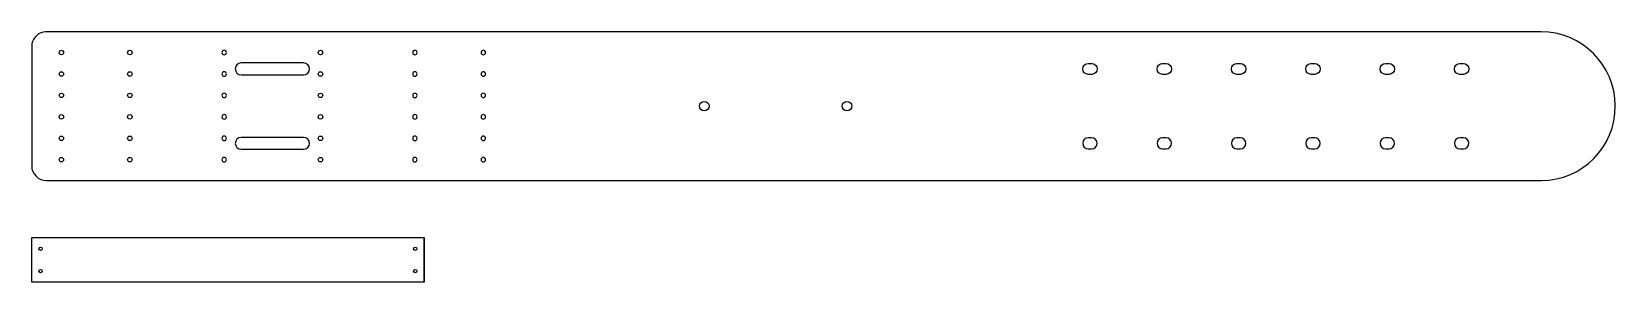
# Model space of a CAD drawing. Header units: millimetres. Extents: x 1170 to 1703, y 2033 to 2117.
import ezdxf

# ---------------------------------------------------------------- set-up
doc = ezdxf.new("R2010")
doc.units = ezdxf.units.MM

# ---------------------------------------------------------------- blocks, each defined once
blk = doc.blocks.new('*U35')
blk.add_circle((0, 0), 0.75)
blk = doc.blocks.new('*U36')
at = {"color": 0, "linetype": 'ByBlock', "lineweight": -2, "transparency": 16777216, "rotation": 270}
for p in [(1267.51, 2110.06), (1267.51, 2102.86), (1267.51, 2095.66), (1267.51, 2088.46), (1267.51, 2081.26), (1267.51, 2074.06)]:
    blk.add_blockref('*U35', p, dxfattribs=at)
blk = doc.blocks.new('*U37')
blk.add_circle((0, 0), 0.75)
blk = doc.blocks.new('*U39')
at = {"color": 0, "linetype": 'ByBlock', "lineweight": -2, "transparency": 16777216, "rotation": 270}
for p in [(1267.51, 2110.06), (1267.51, 2102.86), (1267.51, 2095.66), (1267.51, 2088.46), (1267.51, 2081.26), (1267.51, 2074.06)]:
    blk.add_blockref('*U37', p, dxfattribs=at)
blk = doc.blocks.new('*U43')
blk.add_circle((0, 0), 0.75)
blk = doc.blocks.new('*U45')
at = {"color": 0, "linetype": 'ByBlock', "lineweight": -2, "transparency": 16777216, "rotation": 270}
for p in [(1267.51, 2110.06), (1267.51, 2102.86), (1267.51, 2095.66), (1267.51, 2088.46), (1267.51, 2081.26), (1267.51, 2074.06)]:
    blk.add_blockref('*U43', p, dxfattribs=at)
blk = doc.blocks.new('*U46')
blk.add_circle((0, 0), 0.75)
blk = doc.blocks.new('*U48')
at = {"color": 0, "linetype": 'ByBlock', "lineweight": -2, "transparency": 16777216, "rotation": 270}
for p in [(1267.51, 2110.06), (1267.51, 2102.86), (1267.51, 2095.66), (1267.51, 2088.46), (1267.51, 2081.26), (1267.51, 2074.06)]:
    blk.add_blockref('*U46', p, dxfattribs=at)
blk = doc.blocks.new('*U49')
blk.add_circle((0, 0), 0.75)
blk = doc.blocks.new('*U51')
at = {"color": 0, "linetype": 'ByBlock', "lineweight": -2, "transparency": 16777216, "rotation": 270}
for p in [(1267.51, 2110.06), (1267.51, 2102.86), (1267.51, 2095.66), (1267.51, 2088.46), (1267.51, 2081.26), (1267.51, 2074.06)]:
    blk.add_blockref('*U49', p, dxfattribs=at)
blk = doc.blocks.new('*U63')
blk.add_lwpolyline([(-0.59, -1.85, -1), (-0.59, 1.85), (0.59, 1.85, -1), (0.59, -1.85)], format="xyb", close=True)
blk = doc.blocks.new('*U64')
at = {"color": 0, "linetype": 'ByBlock', "lineweight": -2, "transparency": 16777216, "rotation": 180}
for p in [(1727.71, 2093.75), (1752.71, 2093.75), (1777.71, 2093.75), (1802.71, 2093.75), (1827.71, 2093.75), (1852.71, 2093.75)]:
    blk.add_blockref('*U63', p, dxfattribs=at)
blk = doc.blocks.new('*U66')
blk.add_lwpolyline([(-0.59, -1.85, -1), (-0.59, 1.85), (0.59, 1.85, -1), (0.59, -1.85)], format="xyb", close=True)
blk = doc.blocks.new('*U68')
at = {"color": 0, "linetype": 'ByBlock', "lineweight": -2, "transparency": 16777216, "rotation": 180}
for p in [(1727.71, 2093.75), (1752.71, 2093.75), (1777.71, 2093.75), (1802.71, 2093.75), (1827.71, 2093.75), (1852.71, 2093.75)]:
    blk.add_blockref('*U66', p, dxfattribs=at)
blk = doc.blocks.new('*U79')
blk.add_circle((0, 0), 0.75)
blk = doc.blocks.new('*U81')
at = {"color": 0, "linetype": 'ByBlock', "lineweight": -2, "transparency": 16777216, "rotation": 270}
for p in [(1267.51, 2110.06), (1267.51, 2102.86), (1267.51, 2095.66), (1267.51, 2088.46), (1267.51, 2081.26), (1267.51, 2074.06)]:
    blk.add_blockref('*U79', p, dxfattribs=at)

msp = doc.modelspace()

# ---------------------------------------------------------------- linework, layer by layer
msp.add_line((1703, 2092.05), (1703, 2092.05))
for points in [[(1601.31, 2067.06), (1678.17, 2067.05, 0.996536), (1678, 2117.05), (1253.31, 2117.06), (1175.36, 2117.06, 0.414214), (1170.36, 2112.06), (1170.36, 2072.06, 0.414208), (1175.36, 2067.06), (1601.31, 2067.06)], [(1261.81, 2106.56), (1240.81, 2106.56, 1), (1240.81, 2102.56), (1261.81, 2102.56, 1), (1261.81, 2106.56)], [(1261.81, 2077.56, 1), (1261.81, 2081.56), (1240.81, 2081.56, 1), (1240.81, 2077.56), (1261.81, 2077.56)]]:
    msp.add_lwpolyline(points, format="xyb")
msp.add_lwpolyline([(1302.36, 2032.88), (1302.36, 2047.88), (1302.36, 2032.88), (1170.36, 2032.88), (1170.36, 2047.88), (1302.36, 2047.88)])
for centre, radius in [((1396.58, 2092.06), 1.6), ((1444.58, 2092.06), 1.6), ((1267.51, 2074.06), 0.75), ((1173.36, 2044.13), 0.55), ((1299.36, 2044.13), 0.55), ((1173.36, 2036.63), 0.55), ((1299.36, 2036.63), 0.55)]:
    msp.add_circle(centre, radius)

# ---------------------------------------------------------------- block references
for name, p in [('*U81', (-87.15, 0)), ('*U51', (-64.15, 0)), ('*U36', (0, 0)), ('*U64', (-201.41, 10.81))]:
    msp.add_blockref(name, p)
at = {"xscale": -1}
for name, p in [('*U48', (2502.61, 0)), ('*U39', (2566.76, 0)), ('*U45', (2589.76, 0))]:
    msp.add_blockref(name, p, dxfattribs=at)
at = {"xscale": -1, "rotation": 180}
msp.add_blockref('*U68', (-201.41, 4173.32), dxfattribs=at)

doc.saveas('drawing.dxf')
